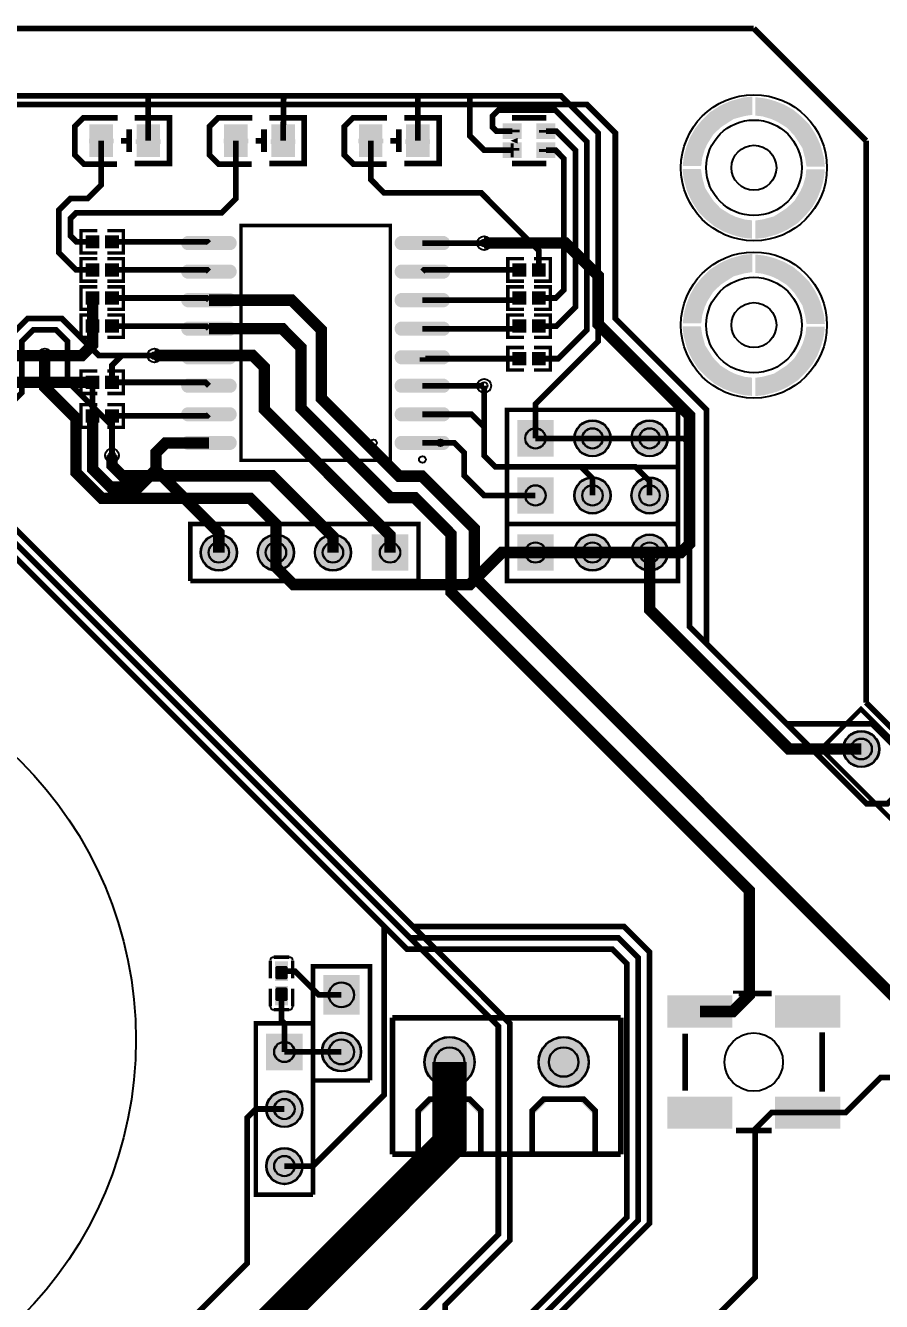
# Model space of a CAD drawing. Header units: millimetres. Extents: x 0 to 140, y -1 to 90.
# Drawn here: x 82.6 to 120.7, y 33.3 to 90.1 of the extents above; entities that cross this region are included whole.
import ezdxf

# ---------------------------------------------------------------- set-up
doc = ezdxf.new("R2010")
doc.units = ezdxf.units.MM
for name, color, linetype, true_color in [('BoardOutLine', 7, 'Continuous', 0xff00ff), ('BottomLayer', 7, 'Continuous', 0x0000ff), ('BottomSolderMaskLayer', 7, 'Continuous', 0xaa00ff), ('Document', 7, 'Continuous', 0xffffff), ('Hole', 7, 'Continuous', 0x222222), ('Multi-Layer', 7, 'Continuous', 0xc0c0c0), ('TopLayer', 7, 'Continuous', 0xff0000), ('TopPasteMaskLayer', 7, 'Continuous', 0x808080), ('TopSilkLayer', 7, 'Continuous', 0xffcc00), ('TopSolderMaskLayer', 7, 'Continuous', 0x800080)]:
    doc.layers.add(name, color=color, linetype=linetype, true_color=true_color)

msp = doc.modelspace()

# ---------------------------------------------------------------- hatches: boundary and pattern name
at = {"layer": 'BottomSolderMaskLayer'}
for points in [[(104.47, 72.568), (106.096, 72.568), (106.096, 70.942), (104.47, 70.942)], [(107.01, 71.755, 1), (108.636, 71.755, 1)], [(109.55, 71.755, 1), (111.176, 71.755, 1)], [(104.47, 70.028), (106.096, 70.028), (106.096, 68.402), (104.47, 68.402)], [(107.01, 69.215, 1), (108.636, 69.215, 1)], [(109.55, 69.215, 1), (111.176, 69.215, 1)], [(90.377, 66.675, 1), (92.003, 66.675, 1)], [(92.917, 66.675, 1), (94.543, 66.675, 1)], [(95.457, 66.675, 1), (97.083, 66.675, 1)], [(99.623, 65.862), (97.997, 65.862), (97.997, 67.488), (99.623, 67.488)], [(104.47, 67.488), (106.096, 67.488), (106.096, 65.862), (104.47, 65.862)], [(107.01, 66.675, 1), (108.636, 66.675, 1)], [(109.55, 66.675, 1), (111.176, 66.675, 1)], [(118.976, 57.93, 1), (120.602, 57.93, 1)], [(97.458, 47.867), (97.458, 46.113), (95.836, 46.113), (95.836, 47.867)], [(94.92, 45.263), (94.92, 43.637), (93.294, 43.637), (93.294, 45.263)], [(95.772, 44.45, 1), (97.523, 44.45, 1)], [(100.335, 44, 1), (102.585, 44, 1)], [(105.415, 44, 1), (107.665, 44, 1)], [(93.294, 41.91, 1), (94.92, 41.91, 1)], [(93.294, 39.37, 1), (94.92, 39.37, 1)]]:
    msp.add_hatch(color=256, dxfattribs=at).paths.add_polyline_path(points)
at = {"layer": 'Document'}
for points in [[(87.941, 84.444), (87.941, 85.544), (88.141, 85.544), (88.141, 84.444)], [(93.941, 84.444), (93.941, 85.544), (94.141, 85.544), (94.141, 84.444)], [(99.941, 84.444), (99.941, 85.544), (100.141, 85.544), (100.141, 84.444)], [(103.944, 85.499), (104.579, 85.499), (104.579, 85.372), (103.944, 85.372)], [(105.439, 85.479), (106.074, 85.479), (106.074, 85.352), (105.439, 85.352)], [(86.506, 84.891), (85.406, 84.891), (85.406, 85.091), (86.506, 85.091)], [(87.494, 85.06), (88.594, 85.06), (88.594, 84.86), (87.494, 84.86)], [(92.506, 84.891), (91.406, 84.891), (91.406, 85.091), (92.506, 85.091)], [(93.494, 85.06), (94.594, 85.06), (94.594, 84.86), (93.494, 84.86)], [(98.506, 84.891), (97.406, 84.891), (97.406, 85.091), (98.506, 85.091)], [(99.494, 85.06), (100.594, 85.06), (100.594, 84.86), (99.494, 84.86)], [(103.928, 84.682), (104.563, 84.682), (104.563, 84.555), (103.928, 84.555)], [(104.175, 85), (104.492, 85.127), (104.492, 84.873)], [(104.18, 84.254), (104.18, 84.889), (104.307, 84.889), (104.307, 84.254)], [(105.439, 84.629), (106.074, 84.629), (106.074, 84.502), (105.439, 84.502)], [(102.984, 39.809), (102.984, 41.841), (102.349, 42.476), (100.571, 42.476), (99.936, 41.841), (99.936, 39.809), (100.19, 39.809), (100.19, 41.714), (100.698, 42.222), (102.222, 42.222), (102.73, 41.714), (102.73, 39.809)], [(108.064, 39.809), (108.064, 41.841), (107.429, 42.476), (105.651, 42.476), (105.016, 41.841), (105.016, 39.809), (105.27, 39.809), (105.27, 41.714), (105.778, 42.222), (107.302, 42.222), (107.81, 41.714), (107.81, 39.809)]]:
    msp.add_hatch(color=256, dxfattribs=at).paths.add_polyline_path(points)
at = {"layer": 'Multi-Layer'}
for points in [[(104.496, 72.542), (106.07, 72.542), (106.07, 70.968), (104.496, 70.968)], [(107.036, 71.755, 1), (108.61, 71.755, 1)], [(109.576, 71.755, 1), (111.15, 71.755, 1)], [(104.496, 70.002), (106.07, 70.002), (106.07, 68.428), (104.496, 68.428)], [(107.036, 69.215, 1), (108.61, 69.215, 1)], [(109.576, 69.215, 1), (111.15, 69.215, 1)], [(90.403, 66.675, 1), (91.977, 66.675, 1)], [(92.943, 66.675, 1), (94.517, 66.675, 1)], [(95.483, 66.675, 1), (97.057, 66.675, 1)], [(99.597, 65.888), (98.023, 65.888), (98.023, 67.462), (99.597, 67.462)], [(104.496, 67.462), (106.07, 67.462), (106.07, 65.888), (104.496, 65.888)], [(107.036, 66.675, 1), (108.61, 66.675, 1)], [(109.576, 66.675, 1), (111.15, 66.675, 1)], [(119.002, 57.93, 1), (120.576, 57.93, 1)], [(97.434, 47.84), (97.434, 46.14), (95.86, 46.14), (95.86, 47.84)], [(94.894, 45.237), (94.894, 43.663), (93.32, 43.663), (93.32, 45.237)], [(95.797, 44.45, 1), (97.497, 44.45, 1)], [(93.32, 41.91, 1), (94.895, 41.91, 1)], [(93.32, 39.37, 1), (94.895, 39.37, 1)]]:
    msp.add_hatch(color=256, dxfattribs=at).paths.add_polyline_path(points)
at = {"layer": 'TopLayer'}
for points in [[(111.871, 83.908), (111.881, 84.058), (111.911, 84.288), (111.941, 84.438), (112.031, 84.758), (112.191, 85.168), (112.411, 85.558), (112.691, 85.898), (113.051, 86.258), (113.471, 86.528), (113.691, 86.638), (113.971, 86.758), (114.521, 86.908), (114.911, 86.948), (114.911, 86.148), (114.581, 86.098), (114.101, 85.968), (113.881, 85.828), (113.541, 85.608), (113.201, 85.288), (112.941, 84.868), (112.821, 84.608), (112.701, 84.208), (112.671, 83.908)], [(115.103, 86.914), (115.253, 86.904), (115.483, 86.874), (115.633, 86.844), (115.953, 86.754), (116.363, 86.594), (116.753, 86.374), (117.093, 86.094), (117.453, 85.734), (117.723, 85.314), (117.833, 85.094), (117.953, 84.814), (118.103, 84.264), (118.143, 83.874), (117.343, 83.874), (117.293, 84.204), (117.163, 84.684), (117.023, 84.904), (116.803, 85.244), (116.483, 85.584), (116.063, 85.844), (115.803, 85.964), (115.403, 86.084), (115.103, 86.114)], [(103.85, 85.1), (104.65, 85.1), (104.65, 85.75), (103.85, 85.75)], [(105.35, 85.1), (106.15, 85.1), (106.15, 85.75), (105.35, 85.75)], [(86.45, 84.3), (85.45, 84.3), (85.45, 85.7), (86.45, 85.7)], [(88.55, 84.3), (87.55, 84.3), (87.55, 85.7), (88.55, 85.7)], [(92.45, 84.3), (91.45, 84.3), (91.45, 85.7), (92.45, 85.7)], [(94.55, 84.3), (93.55, 84.3), (93.55, 85.7), (94.55, 85.7)], [(98.45, 84.3), (97.45, 84.3), (97.45, 85.7), (98.45, 85.7)], [(100.55, 84.3), (99.55, 84.3), (99.55, 85.7), (100.55, 85.7)], [(103.85, 84.25), (104.65, 84.25), (104.65, 84.9), (103.85, 84.9)], [(105.35, 84.25), (106.15, 84.25), (106.15, 84.9), (105.35, 84.9)], [(114.897, 80.661), (114.747, 80.671), (114.517, 80.701), (114.367, 80.731), (114.047, 80.821), (113.637, 80.981), (113.247, 81.201), (112.907, 81.481), (112.547, 81.841), (112.277, 82.261), (112.167, 82.481), (112.047, 82.761), (111.897, 83.311), (111.857, 83.701), (112.657, 83.701), (112.707, 83.371), (112.837, 82.891), (112.977, 82.671), (113.197, 82.331), (113.517, 81.991), (113.937, 81.731), (114.197, 81.611), (114.597, 81.491), (114.897, 81.461)], [(118.137, 83.692), (118.127, 83.542), (118.097, 83.312), (118.067, 83.162), (117.977, 82.842), (117.817, 82.432), (117.597, 82.042), (117.317, 81.702), (116.957, 81.342), (116.537, 81.072), (116.317, 80.962), (116.037, 80.842), (115.487, 80.692), (115.097, 80.652), (115.097, 81.452), (115.427, 81.502), (115.907, 81.632), (116.127, 81.772), (116.467, 81.992), (116.807, 82.312), (117.067, 82.732), (117.187, 82.992), (117.307, 83.392), (117.337, 83.692)], [(85.85, 80.23), (85.85, 80.77), (85.284, 80.77), (85.284, 80.23)], [(86.15, 80.23), (86.15, 80.77), (86.716, 80.77), (86.716, 80.23)], [(89.837, 80.158, -0.785398), (89.837, 80.732), (91.663, 80.732, -0.785398), (91.663, 80.158)], [(99.337, 80.158, -0.785398), (99.337, 80.732), (101.164, 80.732, -0.785398), (101.164, 80.158)], [(85.85, 78.98), (85.85, 79.52), (85.284, 79.52), (85.284, 78.98)], [(86.15, 78.98), (86.15, 79.52), (86.716, 79.52), (86.716, 78.98)], [(104.85, 79.52), (104.85, 78.98), (104.284, 78.98), (104.284, 79.52)], [(105.15, 79.52), (105.15, 78.98), (105.716, 78.98), (105.716, 79.52)], [(111.871, 76.908), (111.881, 77.058), (111.911, 77.288), (111.941, 77.438), (112.031, 77.758), (112.191, 78.168), (112.411, 78.558), (112.691, 78.898), (113.051, 79.258), (113.471, 79.528), (113.691, 79.638), (113.971, 79.758), (114.521, 79.908), (114.911, 79.948), (114.911, 79.148), (114.581, 79.098), (114.101, 78.968), (113.881, 78.828), (113.541, 78.608), (113.201, 78.288), (112.941, 77.868), (112.821, 77.608), (112.701, 77.208), (112.671, 76.908)], [(115.103, 79.914), (115.253, 79.904), (115.483, 79.874), (115.633, 79.844), (115.953, 79.754), (116.363, 79.594), (116.753, 79.374), (117.093, 79.094), (117.453, 78.734), (117.723, 78.314), (117.833, 78.094), (117.953, 77.814), (118.103, 77.264), (118.143, 76.874), (117.343, 76.874), (117.293, 77.204), (117.163, 77.684), (117.023, 77.904), (116.803, 78.244), (116.483, 78.584), (116.063, 78.844), (115.803, 78.964), (115.403, 79.084), (115.103, 79.114)], [(89.837, 78.888, -0.785398), (89.837, 79.462), (91.663, 79.462, -0.785398), (91.663, 78.888)], [(99.337, 78.888, -0.785398), (99.337, 79.462), (101.164, 79.462, -0.785398), (101.164, 78.888)], [(85.85, 78.27), (85.85, 77.73), (85.284, 77.73), (85.284, 78.27)], [(86.15, 78.27), (86.15, 77.73), (86.716, 77.73), (86.716, 78.27)], [(89.837, 77.618, -0.785398), (89.837, 78.192), (91.663, 78.192, -0.785398), (91.663, 77.618)], [(99.337, 77.618, -0.785398), (99.337, 78.192), (101.164, 78.192, -0.785398), (101.164, 77.618)], [(104.85, 78.27), (104.85, 77.73), (104.284, 77.73), (104.284, 78.27)], [(105.15, 78.27), (105.15, 77.73), (105.716, 77.73), (105.716, 78.27)], [(85.85, 77.02), (85.85, 76.48), (85.284, 76.48), (85.284, 77.02)], [(86.15, 77.02), (86.15, 76.48), (86.716, 76.48), (86.716, 77.02)], [(89.837, 76.348, -0.785398), (89.837, 76.922), (91.663, 76.922, -0.785398), (91.663, 76.348)], [(99.337, 76.348, -0.785398), (99.337, 76.922), (101.164, 76.922, -0.785398), (101.164, 76.348)], [(104.85, 77.02), (104.85, 76.48), (104.284, 76.48), (104.284, 77.02)], [(105.15, 77.02), (105.15, 76.48), (105.716, 76.48), (105.716, 77.02)], [(114.897, 73.661), (114.747, 73.671), (114.517, 73.701), (114.367, 73.731), (114.047, 73.821), (113.637, 73.981), (113.247, 74.201), (112.907, 74.481), (112.547, 74.841), (112.277, 75.261), (112.167, 75.481), (112.047, 75.761), (111.897, 76.311), (111.857, 76.701), (112.657, 76.701), (112.707, 76.371), (112.837, 75.891), (112.977, 75.671), (113.197, 75.331), (113.517, 74.991), (113.937, 74.731), (114.197, 74.611), (114.597, 74.491), (114.897, 74.461)], [(118.137, 76.692), (118.127, 76.542), (118.097, 76.312), (118.067, 76.162), (117.977, 75.842), (117.817, 75.432), (117.597, 75.042), (117.317, 74.702), (116.957, 74.342), (116.537, 74.072), (116.317, 73.962), (116.037, 73.842), (115.487, 73.692), (115.097, 73.652), (115.097, 74.452), (115.427, 74.502), (115.907, 74.632), (116.127, 74.772), (116.467, 74.992), (116.807, 75.312), (117.067, 75.732), (117.187, 75.992), (117.307, 76.392), (117.337, 76.692)], [(89.837, 75.078, -0.785398), (89.837, 75.652), (91.663, 75.652, -0.785398), (91.663, 75.078)], [(99.337, 75.078, -0.785398), (99.337, 75.652), (101.164, 75.652, -0.785398), (101.164, 75.078)], [(104.85, 75.03), (104.85, 75.57), (104.284, 75.57), (104.284, 75.03)], [(105.15, 75.03), (105.15, 75.57), (105.716, 75.57), (105.716, 75.03)], [(85.85, 73.98), (85.85, 74.52), (85.284, 74.52), (85.284, 73.98)], [(86.15, 73.98), (86.15, 74.52), (86.716, 74.52), (86.716, 73.98)], [(89.837, 73.808, -0.785398), (89.837, 74.382), (91.663, 74.382, -0.785398), (91.663, 73.808)], [(99.337, 73.808, -0.785398), (99.337, 74.382), (101.164, 74.382, -0.785398), (101.164, 73.808)], [(85.85, 72.48), (85.85, 73.02), (85.284, 73.02), (85.284, 72.48)], [(86.15, 72.48), (86.15, 73.02), (86.716, 73.02), (86.716, 72.48)], [(89.837, 72.538, -0.785398), (89.837, 73.112), (91.663, 73.112, -0.785398), (91.663, 72.538)], [(99.337, 72.538, -0.785398), (99.337, 73.112), (101.164, 73.112, -0.785398), (101.164, 72.538)], [(89.837, 71.268, -0.785398), (89.837, 71.842), (91.663, 71.842, -0.785398), (91.663, 71.268)], [(99.337, 71.268, -0.785398), (99.337, 71.842), (101.164, 71.842, -0.785398), (101.164, 71.268)], [(93.71, 47.648), (94.25, 47.648), (94.25, 48.438), (93.71, 48.438)], [(93.71, 47.348), (94.25, 47.348), (94.25, 46.558), (93.71, 46.558)], [(114, 46.95), (114, 45.55), (111.2, 45.55), (111.2, 46.95)], [(118.8, 46.95), (118.8, 45.55), (116, 45.55), (116, 46.95)], [(114, 42.45), (114, 41.05), (111.2, 41.05), (111.2, 42.45)], [(118.8, 42.45), (118.8, 41.05), (116, 41.05), (116, 42.45)]]:
    msp.add_hatch(color=256, dxfattribs=at).paths.add_polyline_path(points)
at = {"layer": 'TopPasteMaskLayer'}
for points in [[(111.871, 83.908), (111.881, 84.058), (111.911, 84.288), (111.941, 84.438), (112.031, 84.758), (112.191, 85.168), (112.411, 85.558), (112.691, 85.898), (113.051, 86.258), (113.471, 86.528), (113.691, 86.638), (113.971, 86.758), (114.521, 86.908), (114.911, 86.948), (114.911, 86.148), (114.581, 86.098), (114.101, 85.968), (113.881, 85.828), (113.541, 85.608), (113.201, 85.288), (112.941, 84.868), (112.821, 84.608), (112.701, 84.208), (112.671, 83.908)], [(115.103, 86.914), (115.253, 86.904), (115.483, 86.874), (115.633, 86.844), (115.953, 86.754), (116.363, 86.594), (116.753, 86.374), (117.093, 86.094), (117.453, 85.734), (117.723, 85.314), (117.833, 85.094), (117.953, 84.814), (118.103, 84.264), (118.143, 83.874), (117.343, 83.874), (117.293, 84.204), (117.163, 84.684), (117.023, 84.904), (116.803, 85.244), (116.483, 85.584), (116.063, 85.844), (115.803, 85.964), (115.403, 86.084), (115.103, 86.114)], [(103.85, 85.1), (104.65, 85.1), (104.65, 85.75), (103.85, 85.75)], [(105.35, 85.1), (106.15, 85.1), (106.15, 85.75), (105.35, 85.75)], [(86.45, 84.3), (85.45, 84.3), (85.45, 85.7), (86.45, 85.7)], [(88.55, 84.3), (87.55, 84.3), (87.55, 85.7), (88.55, 85.7)], [(92.45, 84.3), (91.45, 84.3), (91.45, 85.7), (92.45, 85.7)], [(94.55, 84.3), (93.55, 84.3), (93.55, 85.7), (94.55, 85.7)], [(98.45, 84.3), (97.45, 84.3), (97.45, 85.7), (98.45, 85.7)], [(100.55, 84.3), (99.55, 84.3), (99.55, 85.7), (100.55, 85.7)], [(103.85, 84.25), (104.65, 84.25), (104.65, 84.9), (103.85, 84.9)], [(105.35, 84.25), (106.15, 84.25), (106.15, 84.9), (105.35, 84.9)], [(114.897, 80.661), (114.747, 80.671), (114.517, 80.701), (114.367, 80.731), (114.047, 80.821), (113.637, 80.981), (113.247, 81.201), (112.907, 81.481), (112.547, 81.841), (112.277, 82.261), (112.167, 82.481), (112.047, 82.761), (111.897, 83.311), (111.857, 83.701), (112.657, 83.701), (112.707, 83.371), (112.837, 82.891), (112.977, 82.671), (113.197, 82.331), (113.517, 81.991), (113.937, 81.731), (114.197, 81.611), (114.597, 81.491), (114.897, 81.461)], [(118.137, 83.692), (118.127, 83.542), (118.097, 83.312), (118.067, 83.162), (117.977, 82.842), (117.817, 82.432), (117.597, 82.042), (117.317, 81.702), (116.957, 81.342), (116.537, 81.072), (116.317, 80.962), (116.037, 80.842), (115.487, 80.692), (115.097, 80.652), (115.097, 81.452), (115.427, 81.502), (115.907, 81.632), (116.127, 81.772), (116.467, 81.992), (116.807, 82.312), (117.067, 82.732), (117.187, 82.992), (117.307, 83.392), (117.337, 83.692)], [(85.865, 80.27), (85.865, 80.73), (85.825, 80.77), (85.324, 80.77), (85.284, 80.73), (85.284, 80.27), (85.324, 80.23), (85.825, 80.23)], [(86.135, 80.27), (86.135, 80.73), (86.175, 80.77), (86.676, 80.77), (86.716, 80.73), (86.716, 80.27), (86.676, 80.23), (86.175, 80.23)], [(89.837, 80.158, -0.785398), (89.837, 80.732), (91.663, 80.732, -0.785398), (91.663, 80.158)], [(99.337, 80.158, -0.785398), (99.337, 80.732), (101.164, 80.732, -0.785398), (101.164, 80.158)], [(85.865, 79.02), (85.865, 79.48), (85.825, 79.52), (85.324, 79.52), (85.284, 79.48), (85.284, 79.02), (85.324, 78.98), (85.825, 78.98)], [(86.135, 79.02), (86.135, 79.48), (86.175, 79.52), (86.676, 79.52), (86.716, 79.48), (86.716, 79.02), (86.676, 78.98), (86.175, 78.98)], [(104.865, 79.48), (104.865, 79.02), (104.825, 78.98), (104.324, 78.98), (104.284, 79.02), (104.284, 79.48), (104.324, 79.52), (104.825, 79.52)], [(105.135, 79.48), (105.135, 79.02), (105.175, 78.98), (105.676, 78.98), (105.716, 79.02), (105.716, 79.48), (105.676, 79.52), (105.175, 79.52)], [(111.871, 76.908), (111.881, 77.058), (111.911, 77.288), (111.941, 77.438), (112.031, 77.758), (112.191, 78.168), (112.411, 78.558), (112.691, 78.898), (113.051, 79.258), (113.471, 79.528), (113.691, 79.638), (113.971, 79.758), (114.521, 79.908), (114.911, 79.948), (114.911, 79.148), (114.581, 79.098), (114.101, 78.968), (113.881, 78.828), (113.541, 78.608), (113.201, 78.288), (112.941, 77.868), (112.821, 77.608), (112.701, 77.208), (112.671, 76.908)], [(115.103, 79.914), (115.253, 79.904), (115.483, 79.874), (115.633, 79.844), (115.953, 79.754), (116.363, 79.594), (116.753, 79.374), (117.093, 79.094), (117.453, 78.734), (117.723, 78.314), (117.833, 78.094), (117.953, 77.814), (118.103, 77.264), (118.143, 76.874), (117.343, 76.874), (117.293, 77.204), (117.163, 77.684), (117.023, 77.904), (116.803, 78.244), (116.483, 78.584), (116.063, 78.844), (115.803, 78.964), (115.403, 79.084), (115.103, 79.114)], [(89.837, 78.888, -0.785398), (89.837, 79.462), (91.663, 79.462, -0.785398), (91.663, 78.888)], [(99.337, 78.888, -0.785398), (99.337, 79.462), (101.164, 79.462, -0.785398), (101.164, 78.888)], [(85.865, 78.23), (85.865, 77.77), (85.825, 77.73), (85.324, 77.73), (85.284, 77.77), (85.284, 78.23), (85.324, 78.27), (85.825, 78.27)], [(86.135, 78.23), (86.135, 77.77), (86.175, 77.73), (86.676, 77.73), (86.716, 77.77), (86.716, 78.23), (86.676, 78.27), (86.175, 78.27)], [(89.837, 77.618, -0.785398), (89.837, 78.192), (91.663, 78.192, -0.785398), (91.663, 77.618)], [(99.337, 77.618, -0.785398), (99.337, 78.192), (101.164, 78.192, -0.785398), (101.164, 77.618)], [(104.865, 78.23), (104.865, 77.77), (104.825, 77.73), (104.324, 77.73), (104.284, 77.77), (104.284, 78.23), (104.324, 78.27), (104.825, 78.27)], [(105.135, 78.23), (105.135, 77.77), (105.175, 77.73), (105.676, 77.73), (105.716, 77.77), (105.716, 78.23), (105.676, 78.27), (105.175, 78.27)], [(85.865, 76.98), (85.865, 76.52), (85.825, 76.48), (85.324, 76.48), (85.284, 76.52), (85.284, 76.98), (85.324, 77.02), (85.825, 77.02)], [(86.135, 76.98), (86.135, 76.52), (86.175, 76.48), (86.676, 76.48), (86.716, 76.52), (86.716, 76.98), (86.676, 77.02), (86.175, 77.02)], [(89.837, 76.348, -0.785398), (89.837, 76.922), (91.663, 76.922, -0.785398), (91.663, 76.348)], [(99.337, 76.348, -0.785398), (99.337, 76.922), (101.164, 76.922, -0.785398), (101.164, 76.348)], [(104.865, 76.98), (104.865, 76.52), (104.825, 76.48), (104.324, 76.48), (104.284, 76.52), (104.284, 76.98), (104.324, 77.02), (104.825, 77.02)], [(105.135, 76.98), (105.135, 76.52), (105.175, 76.48), (105.676, 76.48), (105.716, 76.52), (105.716, 76.98), (105.676, 77.02), (105.175, 77.02)], [(114.897, 73.661), (114.747, 73.671), (114.517, 73.701), (114.367, 73.731), (114.047, 73.821), (113.637, 73.981), (113.247, 74.201), (112.907, 74.481), (112.547, 74.841), (112.277, 75.261), (112.167, 75.481), (112.047, 75.761), (111.897, 76.311), (111.857, 76.701), (112.657, 76.701), (112.707, 76.371), (112.837, 75.891), (112.977, 75.671), (113.197, 75.331), (113.517, 74.991), (113.937, 74.731), (114.197, 74.611), (114.597, 74.491), (114.897, 74.461)], [(118.137, 76.692), (118.127, 76.542), (118.097, 76.312), (118.067, 76.162), (117.977, 75.842), (117.817, 75.432), (117.597, 75.042), (117.317, 74.702), (116.957, 74.342), (116.537, 74.072), (116.317, 73.962), (116.037, 73.842), (115.487, 73.692), (115.097, 73.652), (115.097, 74.452), (115.427, 74.502), (115.907, 74.632), (116.127, 74.772), (116.467, 74.992), (116.807, 75.312), (117.067, 75.732), (117.187, 75.992), (117.307, 76.392), (117.337, 76.692)], [(89.837, 75.078, -0.785398), (89.837, 75.652), (91.663, 75.652, -0.785398), (91.663, 75.078)], [(99.337, 75.078, -0.785398), (99.337, 75.652), (101.164, 75.652, -0.785398), (101.164, 75.078)], [(104.865, 75.07), (104.865, 75.53), (104.825, 75.57), (104.324, 75.57), (104.284, 75.53), (104.284, 75.07), (104.324, 75.03), (104.825, 75.03)], [(105.135, 75.07), (105.135, 75.53), (105.175, 75.57), (105.676, 75.57), (105.716, 75.53), (105.716, 75.07), (105.676, 75.03), (105.175, 75.03)], [(85.865, 74.02), (85.865, 74.48), (85.825, 74.52), (85.324, 74.52), (85.284, 74.48), (85.284, 74.02), (85.324, 73.98), (85.825, 73.98)], [(86.135, 74.02), (86.135, 74.48), (86.175, 74.52), (86.676, 74.52), (86.716, 74.48), (86.716, 74.02), (86.676, 73.98), (86.175, 73.98)], [(89.837, 73.808, -0.785398), (89.837, 74.382), (91.663, 74.382, -0.785398), (91.663, 73.808)], [(99.337, 73.808, -0.785398), (99.337, 74.382), (101.164, 74.382, -0.785398), (101.164, 73.808)], [(85.865, 72.52), (85.865, 72.98), (85.825, 73.02), (85.324, 73.02), (85.284, 72.98), (85.284, 72.52), (85.324, 72.48), (85.825, 72.48)], [(86.135, 72.52), (86.135, 72.98), (86.175, 73.02), (86.676, 73.02), (86.716, 72.98), (86.716, 72.52), (86.676, 72.48), (86.175, 72.48)], [(89.837, 72.538, -0.785398), (89.837, 73.112), (91.663, 73.112, -0.785398), (91.663, 72.538)], [(99.337, 72.538, -0.785398), (99.337, 73.112), (101.164, 73.112, -0.785398), (101.164, 72.538)], [(89.837, 71.268, -0.785398), (89.837, 71.842), (91.663, 71.842, -0.785398), (91.663, 71.268)], [(99.337, 71.268, -0.785398), (99.337, 71.842), (101.164, 71.842, -0.785398), (101.164, 71.268)], [(94.205, 47.678), (93.755, 47.678), (93.705, 47.748), (93.705, 48.228), (93.755, 48.278), (94.205, 48.278), (94.255, 48.228), (94.255, 47.748)], [(94.205, 46.718), (93.755, 46.718), (93.705, 46.768), (93.705, 47.248), (93.755, 47.318), (94.205, 47.318), (94.255, 47.248), (94.255, 46.768)], [(114, 46.95), (114, 45.55), (111.2, 45.55), (111.2, 46.95)], [(118.8, 46.95), (118.8, 45.55), (116, 45.55), (116, 46.95)], [(114, 42.45), (114, 41.05), (111.2, 41.05), (111.2, 42.45)], [(118.8, 42.45), (118.8, 41.05), (116, 41.05), (116, 42.45)]]:
    msp.add_hatch(color=256, dxfattribs=at).paths.add_polyline_path(points)
at = {"layer": 'TopSolderMaskLayer'}
for points in [[(111.846, 83.874), (111.856, 84.027), (111.886, 84.26), (111.917, 84.413), (112.008, 84.738), (112.171, 85.155), (112.395, 85.551), (112.679, 85.897), (113.045, 86.263), (113.472, 86.537), (113.696, 86.649), (113.98, 86.771), (114.539, 86.923), (114.936, 86.964), (114.936, 86.151), (114.6, 86.1), (114.112, 85.968), (113.889, 85.826), (113.543, 85.602), (113.198, 85.277), (112.933, 84.85), (112.811, 84.586), (112.689, 84.179), (112.659, 83.874)], [(115.078, 86.93), (115.231, 86.92), (115.464, 86.889), (115.617, 86.859), (115.942, 86.767), (116.359, 86.605), (116.755, 86.381), (117.101, 86.096), (117.467, 85.73), (117.741, 85.303), (117.853, 85.08), (117.975, 84.795), (118.128, 84.236), (118.168, 83.84), (117.355, 83.84), (117.304, 84.175), (117.172, 84.663), (117.03, 84.887), (116.806, 85.232), (116.481, 85.578), (116.054, 85.842), (115.79, 85.964), (115.383, 86.086), (115.078, 86.117)], [(103.825, 85.075), (104.675, 85.075), (104.675, 85.775), (103.825, 85.775)], [(105.325, 85.075), (106.175, 85.075), (106.175, 85.775), (105.325, 85.775)], [(86.475, 84.275), (85.424, 84.275), (85.424, 85.725), (86.475, 85.725)], [(88.576, 84.275), (87.525, 84.275), (87.525, 85.725), (88.576, 85.725)], [(92.475, 84.275), (91.424, 84.275), (91.424, 85.725), (92.475, 85.725)], [(94.576, 84.275), (93.525, 84.275), (93.525, 85.725), (94.576, 85.725)], [(98.475, 84.275), (97.424, 84.275), (97.424, 85.725), (98.475, 85.725)], [(100.576, 84.275), (99.525, 84.275), (99.525, 85.725), (100.576, 85.725)], [(103.825, 84.225), (104.675, 84.225), (104.675, 84.925), (103.825, 84.925)], [(105.325, 84.225), (106.175, 84.225), (106.175, 84.925), (105.325, 84.925)], [(114.922, 80.645), (114.769, 80.655), (114.536, 80.685), (114.383, 80.716), (114.058, 80.807), (113.641, 80.97), (113.245, 81.194), (112.899, 81.478), (112.533, 81.844), (112.259, 82.271), (112.147, 82.495), (112.025, 82.779), (111.873, 83.338), (111.832, 83.735), (112.645, 83.735), (112.696, 83.399), (112.828, 82.911), (112.97, 82.688), (113.194, 82.342), (113.519, 81.997), (113.946, 81.732), (114.21, 81.61), (114.617, 81.488), (114.922, 81.458)], [(118.162, 83.726), (118.151, 83.573), (118.121, 83.34), (118.09, 83.187), (117.999, 82.862), (117.836, 82.445), (117.613, 82.049), (117.328, 81.703), (116.962, 81.337), (116.535, 81.063), (116.312, 80.951), (116.027, 80.829), (115.468, 80.677), (115.072, 80.636), (115.072, 81.449), (115.407, 81.5), (115.895, 81.632), (116.119, 81.774), (116.464, 81.998), (116.81, 82.323), (117.074, 82.75), (117.196, 83.014), (117.318, 83.421), (117.348, 83.726)], [(85.875, 80.205), (85.875, 80.795), (85.259, 80.795), (85.259, 80.205)], [(86.125, 80.205), (86.125, 80.795), (86.741, 80.795), (86.741, 80.205)], [(89.756, 80.133, -0.785398), (89.756, 80.757), (91.744, 80.757, -0.785398), (91.744, 80.133)], [(99.256, 80.133, -0.785398), (99.256, 80.757), (101.245, 80.757, -0.785398), (101.245, 80.133)], [(85.875, 78.955), (85.875, 79.545), (85.259, 79.545), (85.259, 78.955)], [(86.125, 78.955), (86.125, 79.545), (86.741, 79.545), (86.741, 78.955)], [(104.875, 79.545), (104.875, 78.955), (104.259, 78.955), (104.259, 79.545)], [(105.125, 79.545), (105.125, 78.955), (105.741, 78.955), (105.741, 79.545)], [(111.846, 76.874), (111.856, 77.027), (111.886, 77.26), (111.917, 77.413), (112.008, 77.738), (112.171, 78.155), (112.395, 78.551), (112.679, 78.897), (113.045, 79.263), (113.472, 79.537), (113.696, 79.649), (113.98, 79.771), (114.539, 79.923), (114.936, 79.964), (114.936, 79.151), (114.6, 79.1), (114.112, 78.968), (113.889, 78.826), (113.543, 78.602), (113.198, 78.277), (112.933, 77.85), (112.811, 77.586), (112.689, 77.179), (112.659, 76.874)], [(115.078, 79.93), (115.231, 79.92), (115.464, 79.889), (115.617, 79.859), (115.942, 79.767), (116.359, 79.605), (116.755, 79.381), (117.101, 79.096), (117.467, 78.73), (117.741, 78.303), (117.853, 78.08), (117.975, 77.795), (118.128, 77.236), (118.168, 76.84), (117.355, 76.84), (117.304, 77.175), (117.172, 77.663), (117.03, 77.887), (116.806, 78.232), (116.481, 78.578), (116.054, 78.842), (115.79, 78.964), (115.383, 79.086), (115.078, 79.117)], [(89.756, 78.863, -0.785398), (89.756, 79.487), (91.744, 79.487, -0.785398), (91.744, 78.863)], [(99.256, 78.863, -0.785398), (99.256, 79.487), (101.245, 79.487, -0.785398), (101.245, 78.863)], [(85.875, 78.295), (85.875, 77.705), (85.259, 77.705), (85.259, 78.295)], [(86.125, 78.295), (86.125, 77.705), (86.741, 77.705), (86.741, 78.295)], [(89.756, 77.593, -0.785398), (89.756, 78.217), (91.744, 78.217, -0.785398), (91.744, 77.593)], [(99.256, 77.593, -0.785398), (99.256, 78.217), (101.245, 78.217, -0.785398), (101.245, 77.593)], [(104.875, 78.295), (104.875, 77.705), (104.259, 77.705), (104.259, 78.295)], [(105.125, 78.295), (105.125, 77.705), (105.741, 77.705), (105.741, 78.295)], [(85.875, 77.045), (85.875, 76.455), (85.259, 76.455), (85.259, 77.045)], [(86.125, 77.045), (86.125, 76.455), (86.741, 76.455), (86.741, 77.045)], [(89.756, 76.323, -0.785398), (89.756, 76.947), (91.744, 76.947, -0.785398), (91.744, 76.323)], [(99.256, 76.323, -0.785398), (99.256, 76.947), (101.245, 76.947, -0.785398), (101.245, 76.323)], [(104.875, 77.045), (104.875, 76.455), (104.259, 76.455), (104.259, 77.045)], [(105.125, 77.045), (105.125, 76.455), (105.741, 76.455), (105.741, 77.045)], [(114.922, 73.645), (114.769, 73.655), (114.536, 73.685), (114.383, 73.716), (114.058, 73.807), (113.641, 73.97), (113.245, 74.194), (112.899, 74.478), (112.533, 74.844), (112.259, 75.271), (112.147, 75.495), (112.025, 75.779), (111.873, 76.338), (111.832, 76.735), (112.645, 76.735), (112.696, 76.399), (112.828, 75.911), (112.97, 75.688), (113.194, 75.342), (113.519, 74.997), (113.946, 74.732), (114.21, 74.61), (114.617, 74.488), (114.922, 74.458)], [(118.162, 76.726), (118.151, 76.573), (118.121, 76.34), (118.09, 76.187), (117.999, 75.862), (117.836, 75.445), (117.613, 75.049), (117.328, 74.703), (116.962, 74.337), (116.535, 74.063), (116.312, 73.951), (116.027, 73.829), (115.468, 73.677), (115.072, 73.636), (115.072, 74.449), (115.407, 74.5), (115.895, 74.632), (116.119, 74.774), (116.464, 74.998), (116.81, 75.323), (117.074, 75.75), (117.196, 76.014), (117.318, 76.421), (117.348, 76.726)], [(89.756, 75.053, -0.785398), (89.756, 75.677), (91.744, 75.677, -0.785398), (91.744, 75.053)], [(99.256, 75.053, -0.785398), (99.256, 75.677), (101.245, 75.677, -0.785398), (101.245, 75.053)], [(104.875, 75.005), (104.875, 75.595), (104.259, 75.595), (104.259, 75.005)], [(105.125, 75.005), (105.125, 75.595), (105.741, 75.595), (105.741, 75.005)], [(85.875, 73.955), (85.875, 74.545), (85.259, 74.545), (85.259, 73.955)], [(86.125, 73.955), (86.125, 74.545), (86.741, 74.545), (86.741, 73.955)], [(89.756, 73.783, -0.785398), (89.756, 74.407), (91.744, 74.407, -0.785398), (91.744, 73.783)], [(99.256, 73.783, -0.785398), (99.256, 74.407), (101.245, 74.407, -0.785398), (101.245, 73.783)], [(85.875, 72.455), (85.875, 73.045), (85.259, 73.045), (85.259, 72.455)], [(86.125, 72.455), (86.125, 73.045), (86.741, 73.045), (86.741, 72.455)], [(89.756, 72.513, -0.785398), (89.756, 73.137), (91.744, 73.137, -0.785398), (91.744, 72.513)], [(99.256, 72.513, -0.785398), (99.256, 73.137), (101.245, 73.137, -0.785398), (101.245, 72.513)], [(104.47, 72.568), (106.096, 72.568), (106.096, 70.942), (104.47, 70.942)], [(107.01, 71.755, 1), (108.636, 71.755, 1)], [(109.55, 71.755, 1), (111.176, 71.755, 1)], [(89.756, 71.243, -0.785398), (89.756, 71.867), (91.744, 71.867, -0.785398), (91.744, 71.243)], [(99.256, 71.243, -0.785398), (99.256, 71.867), (101.245, 71.867, -0.785398), (101.245, 71.243)], [(104.47, 70.028), (106.096, 70.028), (106.096, 68.402), (104.47, 68.402)], [(107.01, 69.215, 1), (108.636, 69.215, 1)], [(109.55, 69.215, 1), (111.176, 69.215, 1)], [(90.377, 66.675, 1), (92.003, 66.675, 1)], [(92.917, 66.675, 1), (94.543, 66.675, 1)], [(95.457, 66.675, 1), (97.083, 66.675, 1)], [(99.623, 65.862), (97.997, 65.862), (97.997, 67.488), (99.623, 67.488)], [(104.47, 67.488), (106.096, 67.488), (106.096, 65.862), (104.47, 65.862)], [(107.01, 66.675, 1), (108.636, 66.675, 1)], [(109.55, 66.675, 1), (111.176, 66.675, 1)], [(118.976, 57.93, 1), (120.602, 57.93, 1)], [(93.693, 47.611), (94.267, 47.611), (94.267, 48.475), (93.693, 48.475)], [(97.458, 47.867), (97.458, 46.113), (95.836, 46.113), (95.836, 47.867)], [(93.693, 47.385), (94.267, 47.385), (94.267, 46.521), (93.693, 46.521)], [(114.051, 46.963), (114.051, 45.537), (111.149, 45.537), (111.149, 46.963)], [(118.851, 46.963), (118.851, 45.537), (115.949, 45.537), (115.949, 46.963)], [(94.92, 45.263), (94.92, 43.637), (93.294, 43.637), (93.294, 45.263)], [(95.772, 44.45, 1), (97.523, 44.45, 1)], [(100.335, 44, 1), (102.585, 44, 1)], [(105.415, 44, 1), (107.665, 44, 1)], [(93.294, 41.91, 1), (94.92, 41.91, 1)], [(114.051, 42.463), (114.051, 41.037), (111.149, 41.037), (111.149, 42.463)], [(118.851, 42.463), (118.851, 41.037), (115.949, 41.037), (115.949, 42.463)], [(93.294, 39.37, 1), (94.92, 39.37, 1)]]:
    msp.add_hatch(color=256, dxfattribs=at).paths.add_polyline_path(points)

# ---------------------------------------------------------------- linework, layer by layer
at = {"layer": 'BoardOutLine', "const_width": 0.254}
for points in [[(115, 90), (25, 90)], [(120, 85), (120, 85), (115, 90)], [(120, 60), (120, 85)], [(140, 40), (140, 40), (120, 60)]]:
    msp.add_lwpolyline(points, dxfattribs=at)
at = {"layer": 'BoardOutLine'}
msp.add_circle((70, 45), 17.5, dxfattribs=at)
at = {"layer": 'BottomLayer'}
for points, const_width in [([(38.1, 77.173), (38.862, 77.935), (38.862, 81.153), (39.497, 81.788), (57.531, 81.788), (62.357, 86.614), (107.569, 86.614), (108.839, 85.344), (108.839, 77.089), (112.903, 73.025), (112.903, 62.611), (120.015, 55.499), (120.95, 55.499), (121.585, 56.134)], 0.254), ([(102.997, 80.445), (106.627, 80.445), (108.077, 78.994), (108.077, 76.835), (112.141, 72.771), (112.141, 67.056), (111.76, 66.675), (110.363, 66.675)], 0.508), ([(66.675, 72.39), (66.675, 72.644), (67.056, 73.025), (80.772, 73.025), (81.915, 74.168), (81.915, 76.327), (82.677, 77.089), (84.201, 77.089), (85.85, 75.441), (88.331, 75.441)], 0.254), ([(67.564, 72.39), (81.026, 72.39), (82.423, 73.787), (82.423, 76.073), (82.931, 76.581), (83.947, 76.581), (84.455, 76.073), (84.455, 74.295), (86.434, 72.316), (86.434, 70.993)], 0.254), ([(93.731, 66.675), (93.731, 67.94), (92.583, 69.088), (85.979, 69.088), (84.836, 70.231), (84.836, 72.644), (83.439, 74.041), (83.439, 75.438)], 0.508), ([(88.331, 75.441), (92.7, 75.441), (93.218, 74.923), (93.218, 73.033), (98.811, 67.44), (98.811, 66.675)], 0.508), ([(102.997, 74.094), (102.997, 70.993), (103.505, 70.485), (109.728, 70.485), (110.363, 69.85), (110.363, 69.215)], 0.254), ([(51.308, 72.263), (51.689, 71.882), (57.15, 71.882), (60.96, 68.072), (81.788, 68.072), (99.822, 50.038)], 0.254), ([(51.308, 71.374), (57.023, 71.374), (60.833, 67.564), (81.661, 67.564), (103.632, 45.593), (103.632, 36.322), (98.806, 31.496), (98.806, 28.077), (98.73, 28.001)], 0.254), ([(86.434, 70.993), (86.434, 70.546), (86.891, 70.089), (93.561, 70.089), (96.271, 67.379), (96.271, 66.675)], 0.508), ([(47.117, 48.26), (47.117, 53.34), (60.833, 67.056), (81.534, 67.056), (98.552, 50.038), (98.552, 42.545), (95.377, 39.37), (94.107, 39.37)], 0.254), ([(93.731, 66.675), (93.731, 66.03), (94.521, 65.24), (102.35, 65.24), (103.785, 66.675), (105.283, 66.675)], 0.508), ([(99.822, 50.038), (99.822, 50.038), (104.14, 45.72), (104.14, 36.068), (101.27, 33.198), (101.27, 28.001)], 0.254), ([(79.756, 25.273), (82.677, 25.273), (92.456, 35.052), (92.456, 41.529), (92.837, 41.91), (94.107, 41.91)], 0.254)]:
    msp.add_lwpolyline(points, dxfattribs=dict(at, const_width=const_width))
at = {"layer": 'BottomSolderMaskLayer'}
for centre, radius in [((105.283, 71.755), 0.459), ((107.823, 71.755), 0.813), ((107.823, 71.755), 0.459), ((110.363, 71.755), 0.813), ((110.363, 71.755), 0.459), ((107.823, 69.215), 0.813), ((110.363, 69.215), 0.813), ((105.283, 69.215), 0.459), ((107.823, 69.215), 0.459), ((110.363, 69.215), 0.459), ((91.19, 66.675), 0.813), ((91.19, 66.675), 0.459), ((93.73, 66.675), 0.813), ((93.73, 66.675), 0.459), ((96.27, 66.675), 0.813), ((96.27, 66.675), 0.459), ((98.81, 66.675), 0.459), ((105.283, 66.675), 0.459), ((107.823, 66.675), 0.813), ((107.823, 66.675), 0.459), ((110.363, 66.675), 0.813), ((110.363, 66.675), 0.459), ((119.789, 57.93), 0.813), ((119.789, 57.93), 0.472), ((96.647, 46.99), 0.566), ((94.107, 44.45), 0.459), ((96.647, 44.45), 0.875), ((96.647, 44.45), 0.566), ((101.46, 44), 1.125), ((106.54, 44), 1.125), ((101.46, 44), 0.665), ((106.54, 44), 0.665), ((94.107, 41.91), 0.813), ((94.107, 41.91), 0.459), ((94.107, 39.37), 0.813), ((94.107, 39.37), 0.459)]:
    msp.add_circle(centre, radius, dxfattribs=at)
at = {"layer": 'Document'}
for centre, radius in [((115.01, 83.797), 1), ((115.01, 76.797), 1), ((101.063, 71.555), 0.15)]:
    msp.add_circle(centre, radius, dxfattribs=at)
at = {"layer": 'Hole'}
for centre in [(102.997, 80.445), (83.439, 75.438), (88.33, 75.44), (102.997, 74.095), (86.433, 70.993)]:
    msp.add_circle(centre, 0.155, dxfattribs=at)
at = {"layer": 'Multi-Layer'}
for centre, radius in [((115.01, 83.797), 2.125), ((102.997, 80.445), 0.31), ((115.01, 76.797), 2.125), ((83.439, 75.438), 0.31), ((88.33, 75.44), 0.31), ((102.997, 74.095), 0.31), ((105.283, 71.755), 0.445), ((107.823, 71.755), 0.787), ((107.823, 71.755), 0.445), ((110.363, 71.755), 0.787), ((110.363, 71.755), 0.445), ((86.433, 70.993), 0.31), ((107.823, 69.215), 0.787), ((110.363, 69.215), 0.787), ((105.283, 69.215), 0.445), ((107.823, 69.215), 0.445), ((110.363, 69.215), 0.445), ((91.19, 66.675), 0.787), ((91.19, 66.675), 0.445), ((93.73, 66.675), 0.787), ((93.73, 66.675), 0.445), ((96.27, 66.675), 0.787), ((96.27, 66.675), 0.445), ((98.81, 66.675), 0.445), ((105.283, 66.675), 0.445), ((107.823, 66.675), 0.787), ((107.823, 66.675), 0.445), ((110.363, 66.675), 0.787), ((110.363, 66.675), 0.445), ((70, 45), 17.5), ((119.789, 57.93), 0.787), ((119.789, 57.93), 0.457), ((96.647, 46.99), 0.55), ((94.107, 44.45), 0.445), ((96.647, 44.45), 0.85), ((96.647, 44.45), 0.55), ((101.46, 44), 1.1), ((106.54, 44), 1.1), ((101.46, 44), 0.65), ((106.54, 44), 0.65), ((94.107, 41.91), 0.787), ((94.107, 41.91), 0.445), ((94.107, 39.37), 0.787), ((94.107, 39.37), 0.445)]:
    msp.add_circle(centre, radius, dxfattribs=at)
at = {"layer": 'TopLayer'}
for points, const_width in [([(88.049, 86.995), (75.184, 86.995), (73.787, 85.598), (73.787, 81.788), (74.346, 81.229), (75.08, 81.229)], 0.254), ([(88.049, 85.001), (88.049, 86.995), (102.362, 86.995), (102.362, 85.217), (103.005, 84.575), (104.249, 84.575)], 0.254), ([(94.051, 85.001), (94.077, 86.995)], 0.254), ([(100.051, 85.001), (100.051, 86.995)], 0.254), ([(102.362, 86.995), (106.426, 86.995), (108.077, 85.344), (108.077, 76.073), (105.283, 73.279), (105.283, 71.755)], 0.254), ([(105.433, 75.301), (106.289, 75.301), (107.569, 76.581), (107.569, 84.963), (106.172, 86.36), (103.632, 86.36), (103.378, 86.106), (103.378, 85.598), (103.551, 85.425), (104.249, 85.425)], 0.254), ([(105.433, 76.751), (106.215, 76.751), (107.061, 77.597), (107.061, 84.582), (106.218, 85.425), (105.751, 85.425)], 0.254), ([(85.568, 79.251), (84.834, 79.251), (84.074, 80.01), (84.074, 81.915), (84.582, 82.423), (85.344, 82.423), (85.949, 83.028), (85.949, 85.001)], 0.254), ([(85.568, 80.5), (84.854, 80.5), (84.582, 80.772), (84.582, 81.534), (84.836, 81.788), (91.313, 81.788), (91.951, 82.426), (91.951, 85.001)], 0.254), ([(105.433, 79.251), (105.433, 80.114), (102.87, 82.677), (98.552, 82.677), (97.95, 83.279), (97.95, 85.001)], 0.254), ([(105.433, 78.001), (106.195, 78.001), (106.553, 78.359), (106.553, 84.201), (106.18, 84.575), (105.751, 84.575)], 0.254), ([(75.08, 83.77), (76.835, 82.015), (76.835, 78.74), (80.137, 75.438), (83.439, 75.438)], 0.508), ([(75.08, 81.229), (75.08, 78.717), (79.548, 74.249), (85.568, 74.249)], 0.508), ([(90.749, 80.445), (90.696, 80.5), (88.461, 80.5), (86.434, 80.5)], 0.254), ([(100.251, 80.445), (102.997, 80.445)], 0.254), ([(90.749, 79.174), (90.676, 79.251), (86.434, 79.251)], 0.254), ([(100.251, 79.174), (100.325, 79.251), (104.567, 79.251)], 0.254), ([(85.568, 78.001), (85.568, 76.751)], 0.508), ([(90.749, 77.904), (90.655, 78.001), (86.434, 78.001)], 0.254), ([(90.749, 77.904), (94.435, 77.904), (95.758, 76.581), (95.758, 73.533), (99.22, 70.071), (100.236, 70.071), (102.56, 67.747), (102.56, 65.588), (121.897, 46.251), (124.6, 46.251)], 0.508), ([(104.567, 78.001), (104.473, 77.904), (100.251, 77.904)], 0.254), ([(85.568, 76.751), (85.568, 75.916), (85.09, 75.438), (83.439, 75.438)], 0.508), ([(90.749, 76.634), (90.635, 76.751), (86.434, 76.751)], 0.254), ([(90.749, 76.634), (94.016, 76.634), (94.849, 75.799), (94.849, 73.099), (98.839, 69.111), (99.911, 69.111), (101.519, 67.501), (101.519, 64.92), (114.808, 51.633), (114.808, 46.99), (114.069, 46.251), (112.601, 46.251)], 0.508), ([(104.567, 76.751), (104.453, 76.634), (100.251, 76.634)], 0.254), ([(86.434, 74.249), (86.434, 75.004), (86.871, 75.441), (88.329, 75.441)], 0.254), ([(104.567, 75.301), (100.251, 75.301), (100.251, 75.364)], 0.254), ([(85.568, 74.249), (85.568, 72.751)], 0.254), ([(90.749, 74.094), (90.594, 74.249), (86.434, 74.249)], 0.254), ([(100.251, 74.094), (102.997, 74.094)], 0.254), ([(85.568, 72.751), (85.568, 70.389), (86.36, 69.596), (87.63, 69.596), (88.392, 70.358)], 0.508), ([(90.749, 72.824), (90.676, 72.751), (86.434, 72.751)], 0.254), ([(86.434, 72.751), (86.434, 70.993)], 0.254), ([(100.251, 72.824), (102.436, 72.824), (102.997, 72.263), (102.997, 70.993), (103.505, 70.485), (107.315, 70.485), (107.823, 69.977), (107.823, 69.215)], 0.254), ([(90.749, 71.554), (88.827, 71.554), (88.392, 71.12), (88.392, 70.358), (91.191, 67.559), (91.191, 66.675)], 0.508), ([(100.251, 71.554), (101.674, 71.554), (102.108, 71.12), (102.108, 70.104), (102.997, 69.215), (105.283, 69.215)], 0.254), ([(105.283, 71.755), (107.823, 71.755)], 0.254), ([(107.823, 71.755), (110.363, 71.755)], 0.254), ([(110.363, 71.755), (111.887, 71.755), (112.141, 71.501), (112.141, 63.373), (116.459, 59.055), (120.269, 59.055), (123.952, 55.372), (123.952, 54.91), (123.381, 54.338)], 0.254), ([(53.95, 69.553), (56.558, 69.553), (58.039, 68.072), (81.788, 68.072), (99.822, 50.038), (109.22, 50.038), (110.363, 48.895), (110.363, 36.83), (104.013, 30.48), (95.123, 30.48), (94.107, 29.464), (94.107, 20.32), (93.162, 19.375), (89.936, 19.375)], 0.254), ([(53.95, 68.283), (57.023, 68.283), (57.742, 67.564), (81.661, 67.564), (99.695, 49.53), (108.966, 49.53), (109.855, 48.641), (109.855, 36.957), (103.886, 30.988), (94.996, 30.988), (93.599, 29.591), (93.599, 23.622), (92.601, 22.624), (89.936, 22.624)], 0.254), ([(53.95, 67.013), (81.577, 67.013), (99.568, 49.022), (108.712, 49.022), (109.347, 48.387), (109.347, 37.084), (103.658, 31.394), (94.768, 31.394), (93.091, 29.718), (93.091, 23.876), (92.489, 23.274), (89.936, 23.274)], 0.254), ([(105.283, 66.675), (107.823, 66.675)], 0.508), ([(107.823, 66.675), (110.363, 66.675)], 0.508), ([(119.789, 57.93), (116.568, 57.93), (110.363, 64.135), (110.363, 66.675)], 0.508), ([(93.98, 48.042), (94.58, 48.042), (95.631, 46.99), (96.647, 46.99)], 0.254), ([(94.107, 44.45), (94.107, 45.72), (93.98, 45.847), (93.98, 46.952)], 0.254), ([(88.901, 24.43), (88.901, 27.814), (101.46, 40.373), (101.46, 44)], 1.524), ([(94.107, 44.45), (96.647, 44.45)], 0.254), ([(117.399, 41.75), (119.093, 41.75), (120.65, 43.307), (126.238, 43.307), (127.795, 41.75), (129.401, 41.75)], 0.254), ([(96.19, 28.001), (96.19, 26.746), (96.901, 26.035), (106.68, 26.035), (115.062, 34.417), (115.062, 41.021), (115.791, 41.75), (117.399, 41.75)], 0.254)]:
    msp.add_lwpolyline(points, dxfattribs=dict(at, const_width=const_width))
at = {"layer": 'TopSilkLayer'}
for points, const_width in [([(86.656, 83.957), (85.183, 83.957), (84.776, 84.364), (84.776, 85.634), (85.157, 86.015), (86.681, 86.015)], 0.254), ([(87.443, 83.983), (88.993, 83.983), (88.993, 86.015), (87.443, 86.015)], 0.254), ([(92.656, 83.957), (91.183, 83.957), (90.776, 84.364), (90.776, 85.634), (91.157, 86.015), (92.681, 86.015)], 0.254), ([(93.443, 83.983), (94.993, 83.983), (94.993, 86.015), (93.443, 86.015)], 0.254), ([(98.656, 83.957), (97.183, 83.957), (96.776, 84.364), (96.776, 85.634), (97.157, 86.015), (98.681, 86.015)], 0.254), ([(99.443, 83.983), (100.993, 83.983), (100.993, 86.015), (99.443, 86.015)], 0.254), ([(104.238, 86.016), (105.762, 86.016)], 0.254), ([(87.2, 85.5), (87.2, 84.5)], 0.254), ([(93.2, 85.5), (93.2, 84.5)], 0.254), ([(99.2, 85.5), (99.2, 84.5)], 0.254), ([(87.1, 85), (86.831, 85)], 0.254), ([(93.1, 85), (92.831, 85)], 0.254), ([(99.1, 85), (98.831, 85)], 0.254), ([(105.762, 83.984), (104.238, 83.984)], 0.254), ([(85.774, 80.001), (85.056, 80.001), (85.056, 80.999), (85.774, 80.999)], 0.152), ([(86.226, 80.001), (86.944, 80.001), (86.944, 80.999), (86.226, 80.999)], 0.152), ([(85.774, 78.751), (85.056, 78.751), (85.056, 79.749), (85.774, 79.749)], 0.152), ([(86.226, 78.751), (86.944, 78.751), (86.944, 79.749), (86.226, 79.749)], 0.152), ([(104.774, 79.749), (104.056, 79.749), (104.056, 78.751), (104.774, 78.751)], 0.152), ([(105.226, 79.749), (105.944, 79.749), (105.944, 78.751), (105.226, 78.751)], 0.152), ([(85.774, 78.499), (85.056, 78.499), (85.056, 77.501), (85.774, 77.501)], 0.152), ([(86.226, 78.499), (86.944, 78.499), (86.944, 77.501), (86.226, 77.501)], 0.152), ([(104.774, 78.499), (104.056, 78.499), (104.056, 77.501), (104.774, 77.501)], 0.152), ([(105.226, 78.499), (105.944, 78.499), (105.944, 77.501), (105.226, 77.501)], 0.152), ([(85.774, 77.249), (85.056, 77.249), (85.056, 76.251), (85.774, 76.251)], 0.152), ([(86.226, 77.249), (86.944, 77.249), (86.944, 76.251), (86.226, 76.251)], 0.152), ([(104.774, 77.249), (104.056, 77.249), (104.056, 76.251), (104.774, 76.251)], 0.152), ([(105.226, 77.249), (105.944, 77.249), (105.944, 76.251), (105.226, 76.251)], 0.152), ([(104.774, 74.801), (104.056, 74.801), (104.056, 75.799), (104.774, 75.799)], 0.152), ([(105.226, 74.801), (105.944, 74.801), (105.944, 75.799), (105.226, 75.799)], 0.152), ([(85.774, 73.751), (85.056, 73.751), (85.056, 74.749), (85.774, 74.749)], 0.152), ([(86.226, 73.751), (86.944, 73.751), (86.944, 74.749), (86.226, 74.749)], 0.152), ([(85.774, 72.251), (85.056, 72.251), (85.056, 73.249), (85.774, 73.249)], 0.152), ([(86.226, 72.251), (86.944, 72.251), (86.944, 73.249), (86.226, 73.249)], 0.152), ([(105.918, 73.025), (104.013, 73.025), (104.013, 70.485), (111.633, 70.485), (111.633, 73.025)], 0.203), ([(111.633, 73.025), (105.918, 73.025)], 0.203), ([(105.918, 70.485), (104.013, 70.485), (104.013, 67.945), (111.633, 67.945), (111.633, 70.485)], 0.203), ([(111.633, 70.485), (105.918, 70.485)], 0.203), ([(89.92, 65.405), (89.92, 67.945), (100.08, 67.945), (100.08, 65.405), (98.175, 65.405)], 0.203), ([(105.918, 67.945), (104.013, 67.945), (104.013, 65.405), (111.633, 65.405), (111.633, 67.945)], 0.203), ([(111.633, 67.945), (105.918, 67.945)], 0.203), ([(89.92, 65.405), (98.175, 65.405)], 0.203), ([(93.481, 47.724), (93.481, 48.514)], 0.152), ([(93.634, 48.667), (94.326, 48.667)], 0.152), ([(94.479, 48.514), (94.479, 47.724)], 0.152), ([(97.917, 43.18), (95.377, 43.18), (95.377, 48.26), (97.917, 48.26), (97.917, 46.355)], 0.203), ([(93.481, 47.272), (93.481, 46.482)], 0.152), ([(94.479, 46.482), (94.479, 47.272)], 0.152), ([(115.791, 47.048), (114.209, 47.048), (114.209, 47.045)], 0.254), ([(93.634, 46.329), (94.326, 46.329)], 0.152), ([(97.917, 43.18), (97.917, 46.355)], 0.203), ([(98.92, 45.97), (98.92, 39.9)], 0.254), ([(98.92, 45.97), (109.08, 45.97)], 0.254), ([(109.08, 45.97), (109.08, 39.9)], 0.254), ([(95.377, 43.815), (95.377, 45.72), (92.837, 45.72), (92.837, 38.1), (95.377, 38.1)], 0.203), ([(118.048, 42.681), (118.048, 45.319)], 0.254), ([(111.952, 42.73), (111.952, 45.27)], 0.254), ([(95.377, 38.1), (95.377, 43.815)], 0.203), ([(99.855, 39.9), (100.063, 39.9), (100.063, 41.841), (100.571, 42.349), (102.349, 42.349), (102.857, 41.841), (102.857, 39.9)], 0.254), ([(104.935, 39.9), (105.143, 39.9), (105.143, 41.841), (105.651, 42.349), (107.429, 42.349), (107.937, 41.841), (107.937, 39.9)], 0.254), ([(115.791, 40.952), (114.209, 40.952)], 0.254), ([(98.92, 39.9), (109.08, 39.9)], 0.254)]:
    msp.add_lwpolyline(points, dxfattribs=dict(at, const_width=const_width))
for points, const_width in [([(98.821, 70.774), (92.179, 70.774), (92.179, 81.226), (98.821, 81.226), (98.821, 70.774)], 0.152), ([(119.789, 56.134), (117.993, 57.93), (119.771, 59.708), (125.159, 54.32), (123.381, 52.542), (119.789, 56.134)], 0.203)]:
    msp.add_lwpolyline(points, close=True, dxfattribs=dict(at, const_width=const_width))
for centre, radius in [((115.01, 83.797), 3.25), ((115.01, 76.797), 3.25), ((98.069, 71.555), 0.15), ((100.25, 70.816), 0.15), ((115, 44), 1.3)]:
    msp.add_circle(centre, radius, dxfattribs=at)
for centre, start, end in [((93.634, 48.514), 90, 180), ((94.326, 48.514), 0, 90), ((93.634, 46.482), 180, 270), ((94.326, 46.482), 270, 0)]:
    msp.add_arc(centre, 0.152, start, end, dxfattribs=at)
at = {"layer": 'TopSolderMaskLayer'}
for centre, radius in [((105.283, 71.755), 0.459), ((107.823, 71.755), 0.813), ((107.823, 71.755), 0.459), ((110.363, 71.755), 0.813), ((110.363, 71.755), 0.459), ((107.823, 69.215), 0.813), ((110.363, 69.215), 0.813), ((105.283, 69.215), 0.459), ((107.823, 69.215), 0.459), ((110.363, 69.215), 0.459), ((91.19, 66.675), 0.813), ((91.19, 66.675), 0.459), ((93.73, 66.675), 0.813), ((93.73, 66.675), 0.459), ((96.27, 66.675), 0.813), ((96.27, 66.675), 0.459), ((98.81, 66.675), 0.459), ((105.283, 66.675), 0.459), ((107.823, 66.675), 0.813), ((107.823, 66.675), 0.459), ((110.363, 66.675), 0.813), ((110.363, 66.675), 0.459), ((119.789, 57.93), 0.813), ((119.789, 57.93), 0.472), ((96.647, 46.99), 0.566), ((94.107, 44.45), 0.459), ((96.647, 44.45), 0.875), ((96.647, 44.45), 0.566), ((101.46, 44), 1.125), ((106.54, 44), 1.125), ((101.46, 44), 0.665), ((106.54, 44), 0.665), ((94.107, 41.91), 0.813), ((94.107, 41.91), 0.459), ((94.107, 39.37), 0.813), ((94.107, 39.37), 0.459)]:
    msp.add_circle(centre, radius, dxfattribs=at)

doc.saveas('drawing.dxf')
